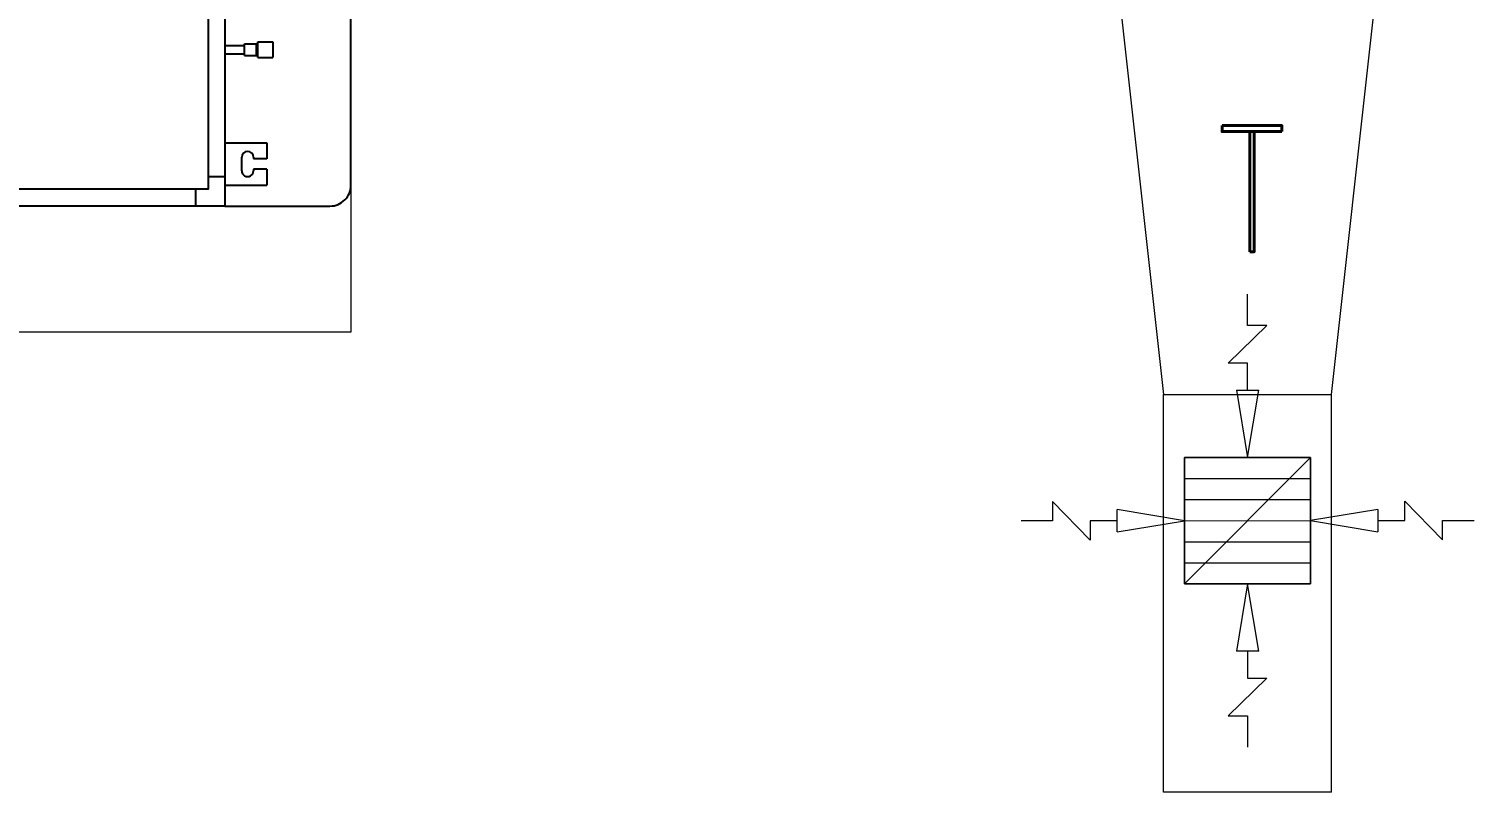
# Model space of a CAD drawing. Header units: millimetres. Extents: x -330573 to 5697, y 22061 to 198972.
# Drawn here: x -84894 to -83175, y 193664 to 194572 of the extents above; entities that cross this region are included whole.
import ezdxf

# ---------------------------------------------------------------- set-up
doc = ezdxf.new("R2010")
doc.units = ezdxf.units.MM
for name, color, linetype, lineweight in [('VL-AC-EA_TOILET', 1, 'Continuous', 18), ('VL-AC-EAT', 141, 'Continuous', 18), ('VL-AC-EQUIPMENT', 5, 'Continuous', 25), ('VL-AC-RA_TEXT_50', 7, 'Continuous', 18), ('VL-AC-UNIT TRAP DOOR', 40, 'Continuous', 18)]:
    doc.layers.add(name, color=color, linetype=linetype, lineweight=lineweight)
doc.styles.add('VOLTAS - ROMAND', font='romand.shx', dxfattribs={"width": 0.85})

# ---------------------------------------------------------------- blocks, each defined once
blk = doc.blocks.new('TOI-EX-GRILL')
at = {"linetype": 'Continuous'}
for p, q in [((-0.533, 6.2), (0.533, 6.2)), ((-3, 2), (3, 2)), ((-3, 1), (3, 1)), ((-6.2, -0.533), (-6.2, 0.533)), ((-3, 0), (3, 0)), ((6.2, 0.533), (6.2, -0.533)), ((-3, -1), (3, -1)), ((-3, -2), (3, -2)), ((0.533, -6.2), (-0.533, -6.2))]:
    blk.add_line(p, q, dxfattribs=at)
for points in [[(0, 6.2), (0, 7.49), (-0.92, 7.49), (0.92, 9.28), (0, 9.28), (0, 10.777)], [(-0.533, 6.2), (0, 3), (0.533, 6.2)], [(-6.2, 0), (-7.49, 0), (-7.49, -0.92), (-9.28, 0.92), (-9.28, 0), (-10.777, 0)], [(6.2, 0), (7.49, 0), (7.49, 0.92), (9.28, -0.92), (9.28, 0), (10.777, 0)], [(-6.2, -0.533), (-3, 0), (-6.2, 0.533)], [(6.2, 0.533), (3, 0), (6.2, -0.533)], [(0.533, -6.2), (0, -3), (-0.533, -6.2)], [(0, -6.2), (0, -7.49), (0.92, -7.49), (-0.92, -9.28), (0, -9.28), (0, -10.777)]]:
    blk.add_lwpolyline(points, dxfattribs=at)
blk.add_lwpolyline([(-3, -3), (3, -3), (3, 3), (-3, 3)], close=True, dxfattribs=at)
blk = doc.blocks.new('11.0 TR IDU')
at = {"layer": 'VL-AC-EQUIPMENT'}
for p, q in [((634.6, 967), (653.4, 967)), ((634.6, 949), (634.6, 967)), ((653.4, 949), (653.4, 967)), ((653.4, 949), (634.6, 949)), ((650.9, 947.5), (637.1, 947.5)), ((637.1, 933.5), (637.1, 947.5)), ((637.7, 947.5), (637.7, 949)), ((650.4, 947.5), (650.4, 949)), ((650.9, 933.5), (650.9, 947.5)), ((755, 910), (755, 960)), ((755, 960), (774, 960)), ((774, 960), (774, 944)), ((786, 960), (786, 944)), ((786, 960), (805, 960)), ((805, 910), (805, 960)), ((650.9, 933.5), (637.1, 933.5)), ((639.2, 910), (639.2, 933.5)), ((648.8, 910), (648.8, 933.5)), ((772, 944), (774, 944)), ((788, 930), (772, 930)), ((786, 944), (788, 944)), ((795, 890), (795, 910)), ((810, 875), (830, 875))]:
    blk.add_line(p, q, dxfattribs=at)
at = {"layer": 'VL-AC-EQUIPMENT', "flags": 128}
blk.add_lwpolyline([(830, 910), (830, 1035, 0.414214), (805, 1060), (75, 1060, 0.414214), (50, 1035), (50, 910)], format="xyb", dxfattribs=at)
at = {"layer": 'VL-AC-EQUIPMENT'}
for points in [[(830, -910), (50, -910), (50, 910), (830, 910)], [(810, -890), (70, -890), (70, 890), (810, 890)]]:
    blk.add_lwpolyline(points, close=True, dxfattribs=at)
for centre, start, end in [((772, 937), 90, 270), ((788, 937), 270, 90)]:
    blk.add_arc(centre, 7, start, end, dxfattribs=at)

msp = doc.modelspace()

# ---------------------------------------------------------------- linework, layer by layer
at = {"layer": 'VL-AC-EA_TOILET'}
for points in [[(-83344.2, 194136.9), (-83294.2, 194586.9), (-83594.2, 194586.9), (-83544.2, 194136.9)], [(-83519.2, 194062), (-83369.1, 194062), (-83369.1, 193912), (-83519.2, 193912)]]:
    msp.add_lwpolyline(points, close=True, dxfattribs=at)
for points in [[(-83544.2, 193664.3), (-83544.2, 194136.9)], [(-83344.2, 193664.3), (-83344.2, 194136.9)], [(-83369.2, 194062), (-83519.1, 193912)], [(-83344.2, 193664.3), (-83544.2, 193664.3)]]:
    msp.add_lwpolyline(points, dxfattribs=at)
at = {"layer": 'VL-AC-UNIT TRAP DOOR'}
msp.add_lwpolyline([(-86630.6, 195441), (-84510.6, 195441), (-84510.6, 194211), (-86630.6, 194211)], close=True, dxfattribs=at)

# ---------------------------------------------------------------- block references
at = {"layer": 'VL-AC-EAT', "xscale": 24.99994999889166, "yscale": 24.99994999889166, "zscale": 24.99994999889166, "rotation": 0.01614862975568758}
msp.add_blockref('TOI-EX-GRILL', (-83444.1, 193987), dxfattribs=at)
at = {"layer": 'VL-AC-EQUIPMENT', "rotation": 270}
msp.add_blockref('11.0 TR IDU', (-85570.6, 195191), dxfattribs=at)

# ---------------------------------------------------------------- texts
at = {"layer": 'VL-AC-RA_TEXT_50', "insert": (-83485.3, 194456.8, 0), "char_height": 150, "width": 92.571, "attachment_point": 1, "style": 'VOLTAS - ROMAND'}
msp.add_mtext('T', dxfattribs=at)

doc.saveas('drawing.dxf')
